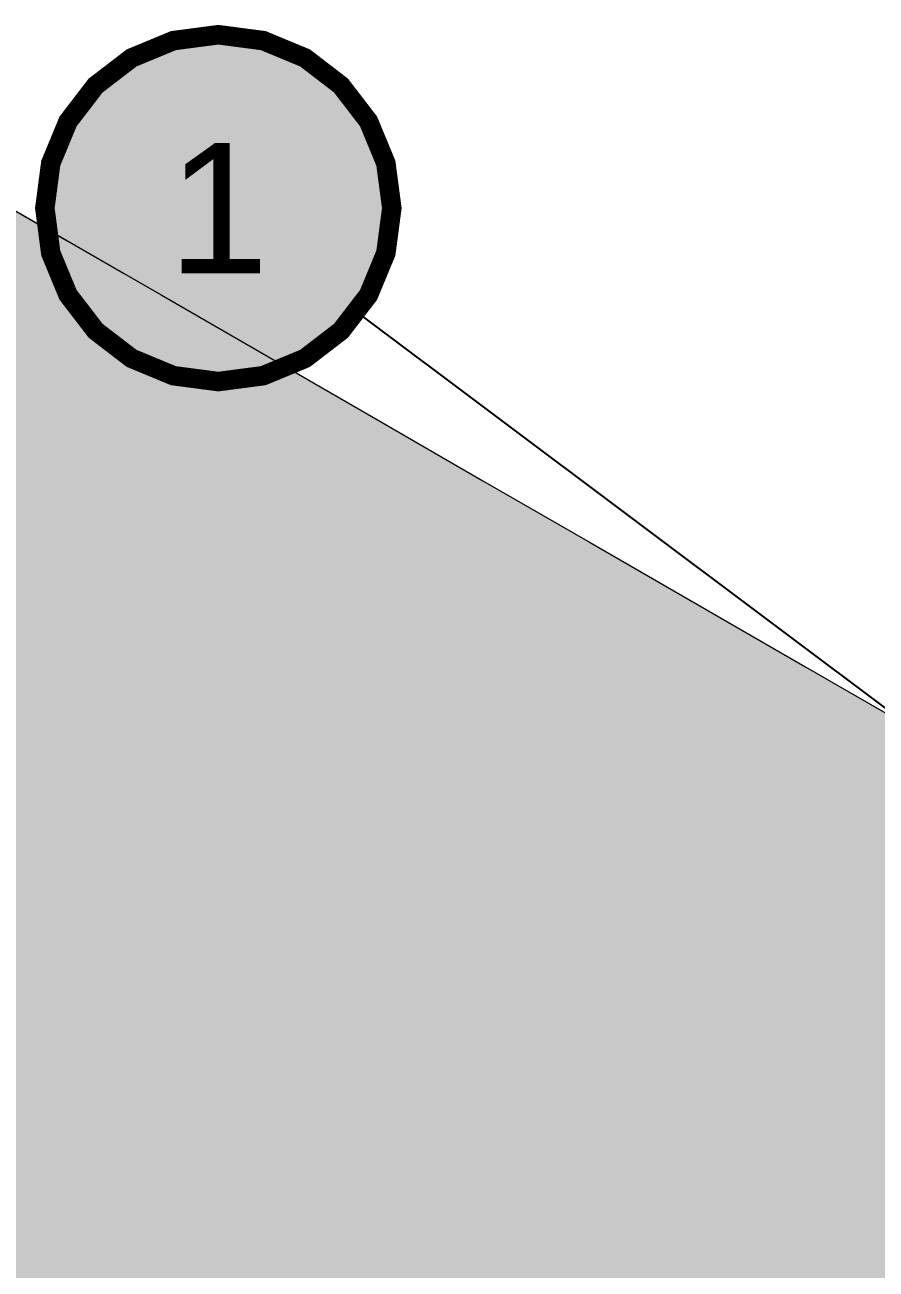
# Model space of a CAD drawing. Header units: metres. Extents: x 349122 to 349453, y 9281252 to 9281971.
# Drawn here: x 349264.9264 to 349265.1227, y 9281656.4203 to 9281656.7073 of the extents above; entities that cross this region are included whole.
import ezdxf
from ezdxf.enums import TextEntityAlignment as Align

# ---------------------------------------------------------------- set-up
doc = ezdxf.new("R2010")
doc.units = ezdxf.units.M
doc.header["$LTSCALE"] = 0.25
doc.layers.add('ISO-3D', color=7, linetype='CONTINUOUS', lineweight=13)
doc.layers.add('ISO-3D-ARISTAS', color=250, linetype='CONTINUOUS', lineweight=13)
doc.layers.add('LLAMADAS-NUM', color=30, linetype='CONTINUOUS', lineweight=25, true_color=0xc05014)
doc.styles.get("Standard").update_dxf_attribs({"font": 'arial.ttf'})

msp = doc.modelspace()

# ---------------------------------------------------------------- linework, layer by layer
at = {"layer": 'ISO-3D', "true_color": 0x9e9d98}
for points in [[(349264.93617, 9281656.63083), (349264.91452, 9281656.64333), (349264.93617, 9281656.6575), (349264.91452, 9281656.67)], [(349264.95782, 9281656.61833), (349264.93617, 9281656.63083), (349264.95782, 9281656.645), (349264.93617, 9281656.6575)], [(349264.93617, 9281656.60417), (349264.91452, 9281656.61667), (349264.93617, 9281656.63083), (349264.91452, 9281656.64333)], [(349264.98256, 9281656.60405), (349264.95782, 9281656.61833), (349264.98256, 9281656.63071), (349264.95782, 9281656.645)], [(349264.95782, 9281656.59167), (349264.93617, 9281656.60417), (349264.95782, 9281656.61833), (349264.93617, 9281656.63083)], [(349265.00731, 9281656.58976), (349264.98256, 9281656.60405), (349265.00731, 9281656.61643), (349264.98256, 9281656.63071)], [(349264.93617, 9281656.5775), (349264.91452, 9281656.59), (349264.93617, 9281656.60417), (349264.91452, 9281656.61667)], [(349264.98256, 9281656.57738), (349264.95782, 9281656.59167), (349264.98256, 9281656.60405), (349264.95782, 9281656.61833)], [(349265.03205, 9281656.57548), (349265.00731, 9281656.58976), (349265.03205, 9281656.60214), (349265.00731, 9281656.61643)], [(349264.95782, 9281656.565), (349264.93617, 9281656.5775), (349264.95782, 9281656.59167), (349264.93617, 9281656.60417)], [(349265.00731, 9281656.5631), (349264.98256, 9281656.57738), (349265.00731, 9281656.58976), (349264.98256, 9281656.60405)], [(349265.05679, 9281656.56119), (349265.03205, 9281656.57548), (349265.05679, 9281656.58786), (349265.03205, 9281656.60214)], [(349264.98256, 9281656.55071), (349264.95782, 9281656.565), (349264.98256, 9281656.57738), (349264.95782, 9281656.59167)], [(349264.93617, 9281656.5575), (349264.91452, 9281656.57), (349264.93617, 9281656.5775), (349264.91452, 9281656.59)], [(349265.03205, 9281656.54881), (349265.00731, 9281656.5631), (349265.03205, 9281656.57548), (349265.00731, 9281656.58976)], [(349265.08154, 9281656.5469), (349265.05679, 9281656.56119), (349265.08154, 9281656.57357), (349265.05679, 9281656.58786)], [(349264.95782, 9281656.545), (349264.93617, 9281656.5575), (349264.95782, 9281656.565), (349264.93617, 9281656.5775)], [(349265.00731, 9281656.53643), (349264.98256, 9281656.55071), (349265.00731, 9281656.5631), (349264.98256, 9281656.57738)], [(349265.05679, 9281656.53452), (349265.03205, 9281656.54881), (349265.05679, 9281656.56119), (349265.03205, 9281656.57548)], [(349265.10628, 9281656.53262), (349265.08154, 9281656.5469), (349265.10628, 9281656.55929), (349265.08154, 9281656.57357)], [(349264.93617, 9281656.52855), (349264.91452, 9281656.54105), (349264.93617, 9281656.5575), (349264.91452, 9281656.57)], [(349264.98256, 9281656.53071), (349264.95782, 9281656.545), (349264.98256, 9281656.55071), (349264.95782, 9281656.565)], [(349265.03205, 9281656.52214), (349265.00731, 9281656.53643), (349265.03205, 9281656.54881), (349265.00731, 9281656.5631)], [(349265.08154, 9281656.52024), (349265.05679, 9281656.53452), (349265.08154, 9281656.5469), (349265.05679, 9281656.56119)], [(349265.13103, 9281656.51833), (349265.10628, 9281656.53262), (349265.13103, 9281656.545), (349265.10628, 9281656.55929)], [(349264.95782, 9281656.51605), (349264.93617, 9281656.52855), (349264.95782, 9281656.545), (349264.93617, 9281656.5575)], [(349265.00731, 9281656.51643), (349264.98256, 9281656.53071), (349265.00731, 9281656.53643), (349264.98256, 9281656.55071)], [(349265.05679, 9281656.50786), (349265.03205, 9281656.52214), (349265.05679, 9281656.53452), (349265.03205, 9281656.54881)], [(349264.98256, 9281656.50177), (349264.95782, 9281656.51605), (349264.98256, 9281656.53071), (349264.95782, 9281656.545)], [(349265.10628, 9281656.50595), (349265.08154, 9281656.52024), (349265.10628, 9281656.53262), (349265.08154, 9281656.5469)], [(349264.93617, 9281656.49961), (349264.91452, 9281656.51211), (349264.93617, 9281656.52855), (349264.91452, 9281656.54105)], [(349265.03205, 9281656.50214), (349265.00731, 9281656.51643), (349265.03205, 9281656.52214), (349265.00731, 9281656.53643)], [(349265.08154, 9281656.49357), (349265.05679, 9281656.50786), (349265.08154, 9281656.52024), (349265.05679, 9281656.53452)], [(349265.00731, 9281656.48748), (349264.98256, 9281656.50177), (349265.00731, 9281656.51643), (349264.98256, 9281656.53071)], [(349265.13103, 9281656.49167), (349265.10628, 9281656.50595), (349265.13103, 9281656.51833), (349265.10628, 9281656.53262)], [(349264.95782, 9281656.48711), (349264.93617, 9281656.49961), (349264.95782, 9281656.51605), (349264.93617, 9281656.52855)], [(349265.05679, 9281656.48786), (349265.03205, 9281656.50214), (349265.05679, 9281656.50786), (349265.03205, 9281656.52214)], [(349265.10628, 9281656.47929), (349265.08154, 9281656.49357), (349265.10628, 9281656.50595), (349265.08154, 9281656.52024)], [(349265.03205, 9281656.4732), (349265.00731, 9281656.48748), (349265.03205, 9281656.50214), (349265.00731, 9281656.51643)], [(349264.98256, 9281656.47282), (349264.95782, 9281656.48711), (349264.98256, 9281656.50177), (349264.95782, 9281656.51605)], [(349264.93617, 9281656.47066), (349264.91452, 9281656.48316), (349264.93617, 9281656.49961), (349264.91452, 9281656.51211)], [(349265.08154, 9281656.47357), (349265.05679, 9281656.48786), (349265.08154, 9281656.49357), (349265.05679, 9281656.50786)], [(349265.13103, 9281656.465), (349265.10628, 9281656.47929), (349265.13103, 9281656.49167), (349265.10628, 9281656.50595)], [(349265.00731, 9281656.45853), (349264.98256, 9281656.47282), (349265.00731, 9281656.48748), (349264.98256, 9281656.50177)], [(349265.05679, 9281656.45891), (349265.03205, 9281656.4732), (349265.05679, 9281656.48786), (349265.03205, 9281656.50214)], [(349264.95782, 9281656.45816), (349264.93617, 9281656.47066), (349264.95782, 9281656.48711), (349264.93617, 9281656.49961)], [(349265.10628, 9281656.45929), (349265.08154, 9281656.47357), (349265.10628, 9281656.47929), (349265.08154, 9281656.49357)], [(349265.03205, 9281656.44425), (349265.00731, 9281656.45853), (349265.03205, 9281656.4732), (349265.00731, 9281656.48748)], [(349265.08154, 9281656.44462), (349265.05679, 9281656.45891), (349265.08154, 9281656.47357), (349265.05679, 9281656.48786)], [(349264.98256, 9281656.44387), (349264.95782, 9281656.45816), (349264.98256, 9281656.47282), (349264.95782, 9281656.48711)], [(349264.93617, 9281656.44171), (349264.91452, 9281656.45421), (349264.93617, 9281656.47066), (349264.91452, 9281656.48316)], [(349265.13103, 9281656.445), (349265.10628, 9281656.45929), (349265.13103, 9281656.465), (349265.10628, 9281656.47929)], [(349265.05679, 9281656.42996), (349265.03205, 9281656.44425), (349265.05679, 9281656.45891), (349265.03205, 9281656.4732)], [(349265.10628, 9281656.43034), (349265.08154, 9281656.44462), (349265.10628, 9281656.45929), (349265.08154, 9281656.47357)], [(349264.95782, 9281656.42921), (349264.93617, 9281656.44171), (349264.95782, 9281656.45816), (349264.93617, 9281656.47066)], [(349265.00731, 9281656.42959), (349264.98256, 9281656.44387), (349265.00731, 9281656.45853), (349264.98256, 9281656.47282)], [(349265.08154, 9281656.41568), (349265.05679, 9281656.42996), (349265.08154, 9281656.44462), (349265.05679, 9281656.45891)], [(349265.13103, 9281656.41605), (349265.10628, 9281656.43034), (349265.13103, 9281656.445), (349265.10628, 9281656.45929)], [(349264.98256, 9281656.41492), (349264.95782, 9281656.42921), (349264.98256, 9281656.44387), (349264.95782, 9281656.45816)], [(349265.03205, 9281656.4153), (349265.00731, 9281656.42959), (349265.03205, 9281656.44425), (349265.00731, 9281656.45853)], [(349264.93617, 9281656.41276), (349264.91452, 9281656.42526), (349264.93617, 9281656.44171), (349264.91452, 9281656.45421)], [(349265.10628, 9281656.40139), (349265.08154, 9281656.41568), (349265.10628, 9281656.43034), (349265.08154, 9281656.44462)], [(349264.95782, 9281656.40026), (349264.93617, 9281656.41276), (349264.95782, 9281656.42921), (349264.93617, 9281656.44171)], [(349265.00731, 9281656.40064), (349264.98256, 9281656.41492), (349265.00731, 9281656.42959), (349264.98256, 9281656.44387)], [(349265.05679, 9281656.40102), (349265.03205, 9281656.4153), (349265.05679, 9281656.42996), (349265.03205, 9281656.44425)], [(349265.13103, 9281656.38711), (349265.10628, 9281656.40139), (349265.13103, 9281656.41605), (349265.10628, 9281656.43034)], [(349264.98256, 9281656.38598), (349264.95782, 9281656.40026), (349264.98256, 9281656.41492), (349264.95782, 9281656.42921)], [(349265.03205, 9281656.38635), (349265.00731, 9281656.40064), (349265.03205, 9281656.4153), (349265.00731, 9281656.42959)], [(349265.08154, 9281656.38673), (349265.05679, 9281656.40102), (349265.08154, 9281656.41568), (349265.05679, 9281656.42996)], [(349264.93617, 9281656.38382), (349264.91452, 9281656.39632), (349264.93617, 9281656.41276), (349264.91452, 9281656.42526)]]:
    msp.add_solid(points, dxfattribs=at)
at = {"layer": 'ISO-3D', "true_color": 0xb0aea8}
for points in [[(349264.94916, 9281656.65), (349264.92751, 9281656.6375), (349264.92534, 9281656.66375), (349264.90369, 9281656.65125)], [(349264.92751, 9281656.6375), (349264.90586, 9281656.625), (349264.90369, 9281656.65125), (349264.88204, 9281656.63875)], [(349264.95782, 9281656.645), (349264.93617, 9281656.6325), (349264.94916, 9281656.65), (349264.92751, 9281656.6375)], [(349264.98256, 9281656.63071), (349264.96091, 9281656.61821), (349264.95782, 9281656.645), (349264.93617, 9281656.6325)], [(349264.93617, 9281656.6325), (349264.91452, 9281656.62), (349264.92751, 9281656.6375), (349264.90586, 9281656.625)], [(349264.96091, 9281656.61821), (349264.93926, 9281656.60571), (349264.93617, 9281656.6325), (349264.91452, 9281656.62)], [(349265.00731, 9281656.61643), (349264.98566, 9281656.60393), (349264.98256, 9281656.63071), (349264.96091, 9281656.61821)], [(349264.93926, 9281656.60571), (349264.91761, 9281656.59321), (349264.91452, 9281656.62), (349264.89287, 9281656.6075)], [(349264.98566, 9281656.60393), (349264.96401, 9281656.59143), (349264.96091, 9281656.61821), (349264.93926, 9281656.60571)], [(349265.03205, 9281656.60214), (349265.0104, 9281656.58964), (349265.00731, 9281656.61643), (349264.98566, 9281656.60393)], [(349264.96401, 9281656.59143), (349264.94236, 9281656.57893), (349264.93926, 9281656.60571), (349264.91761, 9281656.59321)], [(349265.0104, 9281656.58964), (349264.98875, 9281656.57714), (349264.98566, 9281656.60393), (349264.96401, 9281656.59143)], [(349265.05679, 9281656.58786), (349265.03514, 9281656.57536), (349265.03205, 9281656.60214), (349265.0104, 9281656.58964)], [(349264.94236, 9281656.57893), (349264.9207, 9281656.56643), (349264.91761, 9281656.59321), (349264.89596, 9281656.58071)], [(349264.98875, 9281656.57714), (349264.9671, 9281656.56464), (349264.96401, 9281656.59143), (349264.94236, 9281656.57893)], [(349265.03514, 9281656.57536), (349265.01349, 9281656.56286), (349265.0104, 9281656.58964), (349264.98875, 9281656.57714)], [(349265.08154, 9281656.57357), (349265.05989, 9281656.56107), (349265.05679, 9281656.58786), (349265.03514, 9281656.57536)], [(349264.9671, 9281656.56464), (349264.94545, 9281656.55214), (349264.94236, 9281656.57893), (349264.9207, 9281656.56643)], [(349265.01349, 9281656.56286), (349264.99184, 9281656.55036), (349264.98875, 9281656.57714), (349264.9671, 9281656.56464)], [(349265.05989, 9281656.56107), (349265.03824, 9281656.54857), (349265.03514, 9281656.57536), (349265.01349, 9281656.56286)], [(349265.10628, 9281656.55929), (349265.08463, 9281656.54679), (349265.08154, 9281656.57357), (349265.05989, 9281656.56107)], [(349264.94545, 9281656.55214), (349264.93679, 9281656.54714), (349264.9207, 9281656.56643), (349264.91204, 9281656.56143)], [(349264.99184, 9281656.55036), (349264.97019, 9281656.53786), (349264.9671, 9281656.56464), (349264.94545, 9281656.55214)], [(349265.03824, 9281656.54857), (349265.01659, 9281656.53607), (349265.01349, 9281656.56286), (349264.99184, 9281656.55036)], [(349264.93679, 9281656.54714), (349264.91321, 9281656.53353), (349264.91204, 9281656.56143), (349264.88847, 9281656.54782)], [(349265.08463, 9281656.54679), (349265.06298, 9281656.53429), (349265.05989, 9281656.56107), (349265.03824, 9281656.54857)], [(349265.13103, 9281656.545), (349265.10937, 9281656.5325), (349265.10628, 9281656.55929), (349265.08463, 9281656.54679)], [(349264.97019, 9281656.53786), (349264.96153, 9281656.53286), (349264.94545, 9281656.55214), (349264.93679, 9281656.54714)], [(349265.01659, 9281656.53607), (349264.99494, 9281656.52357), (349264.99184, 9281656.55036), (349264.97019, 9281656.53786)], [(349265.06298, 9281656.53429), (349265.04133, 9281656.52179), (349265.03824, 9281656.54857), (349265.01659, 9281656.53607)], [(349264.96153, 9281656.53286), (349264.93796, 9281656.51925), (349264.93679, 9281656.54714), (349264.91321, 9281656.53353)], [(349265.10937, 9281656.5325), (349265.08772, 9281656.52), (349265.08463, 9281656.54679), (349265.06298, 9281656.53429)], [(349265.15577, 9281656.53071), (349265.13412, 9281656.51821), (349265.13103, 9281656.545), (349265.10937, 9281656.5325)], [(349264.99494, 9281656.52357), (349264.98628, 9281656.51857), (349264.97019, 9281656.53786), (349264.96153, 9281656.53286)], [(349264.93796, 9281656.51925), (349264.91438, 9281656.50563), (349264.91321, 9281656.53353), (349264.88964, 9281656.51992)], [(349265.04133, 9281656.52179), (349265.01968, 9281656.50929), (349265.01659, 9281656.53607), (349264.99494, 9281656.52357)], [(349265.08772, 9281656.52), (349265.06607, 9281656.5075), (349265.06298, 9281656.53429), (349265.04133, 9281656.52179)], [(349264.98628, 9281656.51857), (349264.9627, 9281656.50496), (349264.96153, 9281656.53286), (349264.93796, 9281656.51925)], [(349265.13412, 9281656.51821), (349265.11247, 9281656.50571), (349265.10937, 9281656.5325), (349265.08772, 9281656.52)], [(349265.01968, 9281656.50929), (349265.01102, 9281656.50429), (349264.99494, 9281656.52357), (349264.98628, 9281656.51857)], [(349264.9627, 9281656.50496), (349264.93913, 9281656.49135), (349264.93796, 9281656.51925), (349264.91438, 9281656.50563)], [(349265.06607, 9281656.5075), (349265.04442, 9281656.495), (349265.04133, 9281656.52179), (349265.01968, 9281656.50929)], [(349265.11247, 9281656.50571), (349265.09082, 9281656.49321), (349265.08772, 9281656.52), (349265.06607, 9281656.5075)], [(349265.01102, 9281656.50429), (349264.98744, 9281656.49067), (349264.98628, 9281656.51857), (349264.9627, 9281656.50496)], [(349265.15886, 9281656.50393), (349265.13721, 9281656.49143), (349265.13412, 9281656.51821), (349265.11247, 9281656.50571)], [(349265.04442, 9281656.495), (349265.03576, 9281656.49), (349265.01968, 9281656.50929), (349265.01102, 9281656.50429)], [(349265.09082, 9281656.49321), (349265.06917, 9281656.48071), (349265.06607, 9281656.5075), (349265.04442, 9281656.495)], [(349264.93913, 9281656.49135), (349264.91555, 9281656.47774), (349264.91438, 9281656.50563), (349264.89081, 9281656.49202)], [(349264.98744, 9281656.49067), (349264.96387, 9281656.47706), (349264.9627, 9281656.50496), (349264.93913, 9281656.49135)], [(349265.13721, 9281656.49143), (349265.11556, 9281656.47893), (349265.11247, 9281656.50571), (349265.09082, 9281656.49321)], [(349265.03576, 9281656.49), (349265.01219, 9281656.47639), (349265.01102, 9281656.50429), (349264.98744, 9281656.49067)], [(349265.06917, 9281656.48071), (349265.06051, 9281656.47571), (349265.04442, 9281656.495), (349265.03576, 9281656.49)], [(349265.11556, 9281656.47893), (349265.09391, 9281656.46643), (349265.09082, 9281656.49321), (349265.06917, 9281656.48071)], [(349264.96387, 9281656.47706), (349264.94029, 9281656.46345), (349264.93913, 9281656.49135), (349264.91555, 9281656.47774)], [(349265.01219, 9281656.47639), (349264.98861, 9281656.46278), (349264.98744, 9281656.49067), (349264.96387, 9281656.47706)], [(349265.16195, 9281656.47714), (349265.1403, 9281656.46464), (349265.13721, 9281656.49143), (349265.11556, 9281656.47893)], [(349265.06051, 9281656.47571), (349265.03693, 9281656.4621), (349265.03576, 9281656.49), (349265.01219, 9281656.47639)], [(349265.09391, 9281656.46643), (349265.08525, 9281656.46143), (349265.06917, 9281656.48071), (349265.06051, 9281656.47571)], [(349265.1403, 9281656.46464), (349265.11865, 9281656.45214), (349265.11556, 9281656.47893), (349265.09391, 9281656.46643)], [(349264.94029, 9281656.46345), (349264.91672, 9281656.44984), (349264.91555, 9281656.47774), (349264.89197, 9281656.46413)], [(349264.98861, 9281656.46278), (349264.96504, 9281656.44917), (349264.96387, 9281656.47706), (349264.94029, 9281656.46345)], [(349265.03693, 9281656.4621), (349265.01336, 9281656.44849), (349265.01219, 9281656.47639), (349264.98861, 9281656.46278)], [(349265.08525, 9281656.46143), (349265.06167, 9281656.44782), (349265.06051, 9281656.47571), (349265.03693, 9281656.4621)], [(349265.11865, 9281656.45214), (349265.10999, 9281656.44714), (349265.09391, 9281656.46643), (349265.08525, 9281656.46143)], [(349265.16505, 9281656.45036), (349265.1434, 9281656.43786), (349265.1403, 9281656.46464), (349265.11865, 9281656.45214)], [(349264.96504, 9281656.44917), (349264.94146, 9281656.43556), (349264.94029, 9281656.46345), (349264.91672, 9281656.44984)], [(349265.01336, 9281656.44849), (349264.98978, 9281656.43488), (349264.98861, 9281656.46278), (349264.96504, 9281656.44917)], [(349265.06167, 9281656.44782), (349265.0381, 9281656.43421), (349265.03693, 9281656.4621), (349265.01336, 9281656.44849)], [(349265.10999, 9281656.44714), (349265.08642, 9281656.43353), (349265.08525, 9281656.46143), (349265.06167, 9281656.44782)], [(349265.1434, 9281656.43786), (349265.13474, 9281656.43286), (349265.11865, 9281656.45214), (349265.10999, 9281656.44714)], [(349264.94146, 9281656.43556), (349264.91789, 9281656.42194), (349264.91672, 9281656.44984), (349264.89314, 9281656.43623)], [(349264.98978, 9281656.43488), (349264.96621, 9281656.42127), (349264.96504, 9281656.44917), (349264.94146, 9281656.43556)], [(349265.0381, 9281656.43421), (349265.01452, 9281656.4206), (349265.01336, 9281656.44849), (349264.98978, 9281656.43488)], [(349265.08642, 9281656.43353), (349265.06284, 9281656.41992), (349265.06167, 9281656.44782), (349265.0381, 9281656.43421)], [(349265.13474, 9281656.43286), (349265.11116, 9281656.41925), (349265.10999, 9281656.44714), (349265.08642, 9281656.43353)], [(349264.96621, 9281656.42127), (349264.94263, 9281656.40766), (349264.94146, 9281656.43556), (349264.91789, 9281656.42194)], [(349265.01452, 9281656.4206), (349264.99095, 9281656.40698), (349264.98978, 9281656.43488), (349264.96621, 9281656.42127)], [(349265.06284, 9281656.41992), (349265.03927, 9281656.40631), (349265.0381, 9281656.43421), (349265.01452, 9281656.4206)], [(349265.11116, 9281656.41925), (349265.08759, 9281656.40563), (349265.08642, 9281656.43353), (349265.06284, 9281656.41992)], [(349265.15948, 9281656.41857), (349265.13591, 9281656.40496), (349265.13474, 9281656.43286), (349265.11116, 9281656.41925)], [(349264.94263, 9281656.40766), (349264.91906, 9281656.39405), (349264.91789, 9281656.42194), (349264.89431, 9281656.40833)], [(349264.99095, 9281656.40698), (349264.96737, 9281656.39337), (349264.96621, 9281656.42127), (349264.94263, 9281656.40766)], [(349265.03927, 9281656.40631), (349265.01569, 9281656.3927), (349265.01452, 9281656.4206), (349264.99095, 9281656.40698)]]:
    msp.add_solid(points, dxfattribs=at)
at = {"layer": 'ISO-3D-ARISTAS', "color": 250}
for p, q in [((349264.91452, 9281656.67), (349264.93617, 9281656.6575)), ((349264.92534, 9281656.66375), (349264.94916, 9281656.65)), ((349264.93617, 9281656.6575), (349264.95782, 9281656.645)), ((349264.94916, 9281656.65), (349264.95782, 9281656.645)), ((349264.95782, 9281656.645), (349264.98256, 9281656.63071)), ((349264.95782, 9281656.645), (349264.98256, 9281656.63071)), ((349264.98256, 9281656.63071), (349265.00731, 9281656.61643)), ((349264.98256, 9281656.63071), (349265.00731, 9281656.61643)), ((349265.00731, 9281656.61643), (349265.03205, 9281656.60214)), ((349265.00731, 9281656.61643), (349265.03205, 9281656.60214)), ((349265.03205, 9281656.60214), (349265.05679, 9281656.58786)), ((349265.03205, 9281656.60214), (349265.05679, 9281656.58786)), ((349265.05679, 9281656.58786), (349265.08154, 9281656.57357)), ((349265.05679, 9281656.58786), (349265.08154, 9281656.57357)), ((349265.08154, 9281656.57357), (349265.10628, 9281656.55929)), ((349265.08154, 9281656.57357), (349265.10628, 9281656.55929)), ((349265.10628, 9281656.55929), (349265.13103, 9281656.545)), ((349265.10628, 9281656.55929), (349265.13103, 9281656.545))]:
    msp.add_line(p, q, dxfattribs=at)
at = {"layer": 'LLAMADAS-NUM'}
msp.add_line((349265.13103, 9281656.545), (349265.00303, 9281656.641), dxfattribs=at)
at = {"layer": 'LLAMADAS-NUM', "const_width": 0.0045}
msp.add_lwpolyline([(349265.01103, 9281656.665), (349265.00966, 9281656.67535), (349265.00567, 9281656.685), (349264.99931, 9281656.69328), (349264.99103, 9281656.69964), (349264.98138, 9281656.70364), (349264.97103, 9281656.705), (349264.96067, 9281656.70364), (349264.95103, 9281656.69964), (349264.94274, 9281656.69328), (349264.93638, 9281656.685), (349264.93239, 9281656.67535), (349264.93103, 9281656.665), (349264.93239, 9281656.65465), (349264.93638, 9281656.645), (349264.94274, 9281656.63672), (349264.95103, 9281656.63036), (349264.96067, 9281656.62636), (349264.97103, 9281656.625), (349264.98138, 9281656.62636), (349264.99103, 9281656.63036), (349264.99931, 9281656.63672), (349265.00567, 9281656.645), (349265.00966, 9281656.65465)], close=True, dxfattribs=at)
at = {"layer": 'LLAMADAS-NUM', "true_color": 0xffffff}
for points in [[(349265.01103, 9281656.665), (349264.96067, 9281656.70364), (349264.95103, 9281656.69964)], [(349265.01103, 9281656.665), (349264.97103, 9281656.705), (349264.96067, 9281656.70364)], [(349265.01103, 9281656.665), (349264.98138, 9281656.70364), (349264.97103, 9281656.705)], [(349265.01103, 9281656.665), (349264.99103, 9281656.69964), (349264.98138, 9281656.70364)], [(349265.01103, 9281656.665), (349264.95103, 9281656.69964), (349264.94274, 9281656.69328)], [(349265.01103, 9281656.665), (349264.99931, 9281656.69328), (349264.99103, 9281656.69964)], [(349265.01103, 9281656.665), (349264.94274, 9281656.69328), (349264.93638, 9281656.685)], [(349265.01103, 9281656.665), (349265.00567, 9281656.685), (349264.99931, 9281656.69328)], [(349265.01103, 9281656.665), (349264.93638, 9281656.685), (349264.93239, 9281656.67535)], [(349265.01103, 9281656.665), (349265.00966, 9281656.67535), (349265.00567, 9281656.685)], [(349265.01103, 9281656.665), (349264.93239, 9281656.67535), (349264.93103, 9281656.665)], [(349265.01103, 9281656.665), (349264.93103, 9281656.665), (349264.93239, 9281656.65465)], [(349265.01103, 9281656.665), (349264.93239, 9281656.65465), (349264.93638, 9281656.645)], [(349265.01103, 9281656.665), (349264.93638, 9281656.645), (349264.94274, 9281656.63672)], [(349265.01103, 9281656.665), (349264.94274, 9281656.63672), (349264.95103, 9281656.63036)], [(349265.01103, 9281656.665), (349264.95103, 9281656.63036), (349264.96067, 9281656.62636)], [(349265.01103, 9281656.665), (349264.96067, 9281656.62636), (349264.97103, 9281656.625)], [(349265.01103, 9281656.665), (349264.97103, 9281656.625), (349264.98138, 9281656.62636)], [(349265.01103, 9281656.665), (349264.98138, 9281656.62636), (349264.99103, 9281656.63036)], [(349265.01103, 9281656.665), (349264.99103, 9281656.63036), (349264.99931, 9281656.63672)], [(349265.01103, 9281656.665), (349264.99931, 9281656.63672), (349265.00567, 9281656.645)], [(349265.01103, 9281656.665), (349265.00567, 9281656.645), (349265.00966, 9281656.65465)]]:
    msp.add_solid(points, dxfattribs=at)

# ---------------------------------------------------------------- texts
at = {"layer": 'LLAMADAS-NUM'}
msp.add_text('1', height=0.03, dxfattribs=at).set_placement((349264.97103, 9281656.665), align=Align.MIDDLE_CENTER)

doc.saveas('drawing.dxf')
